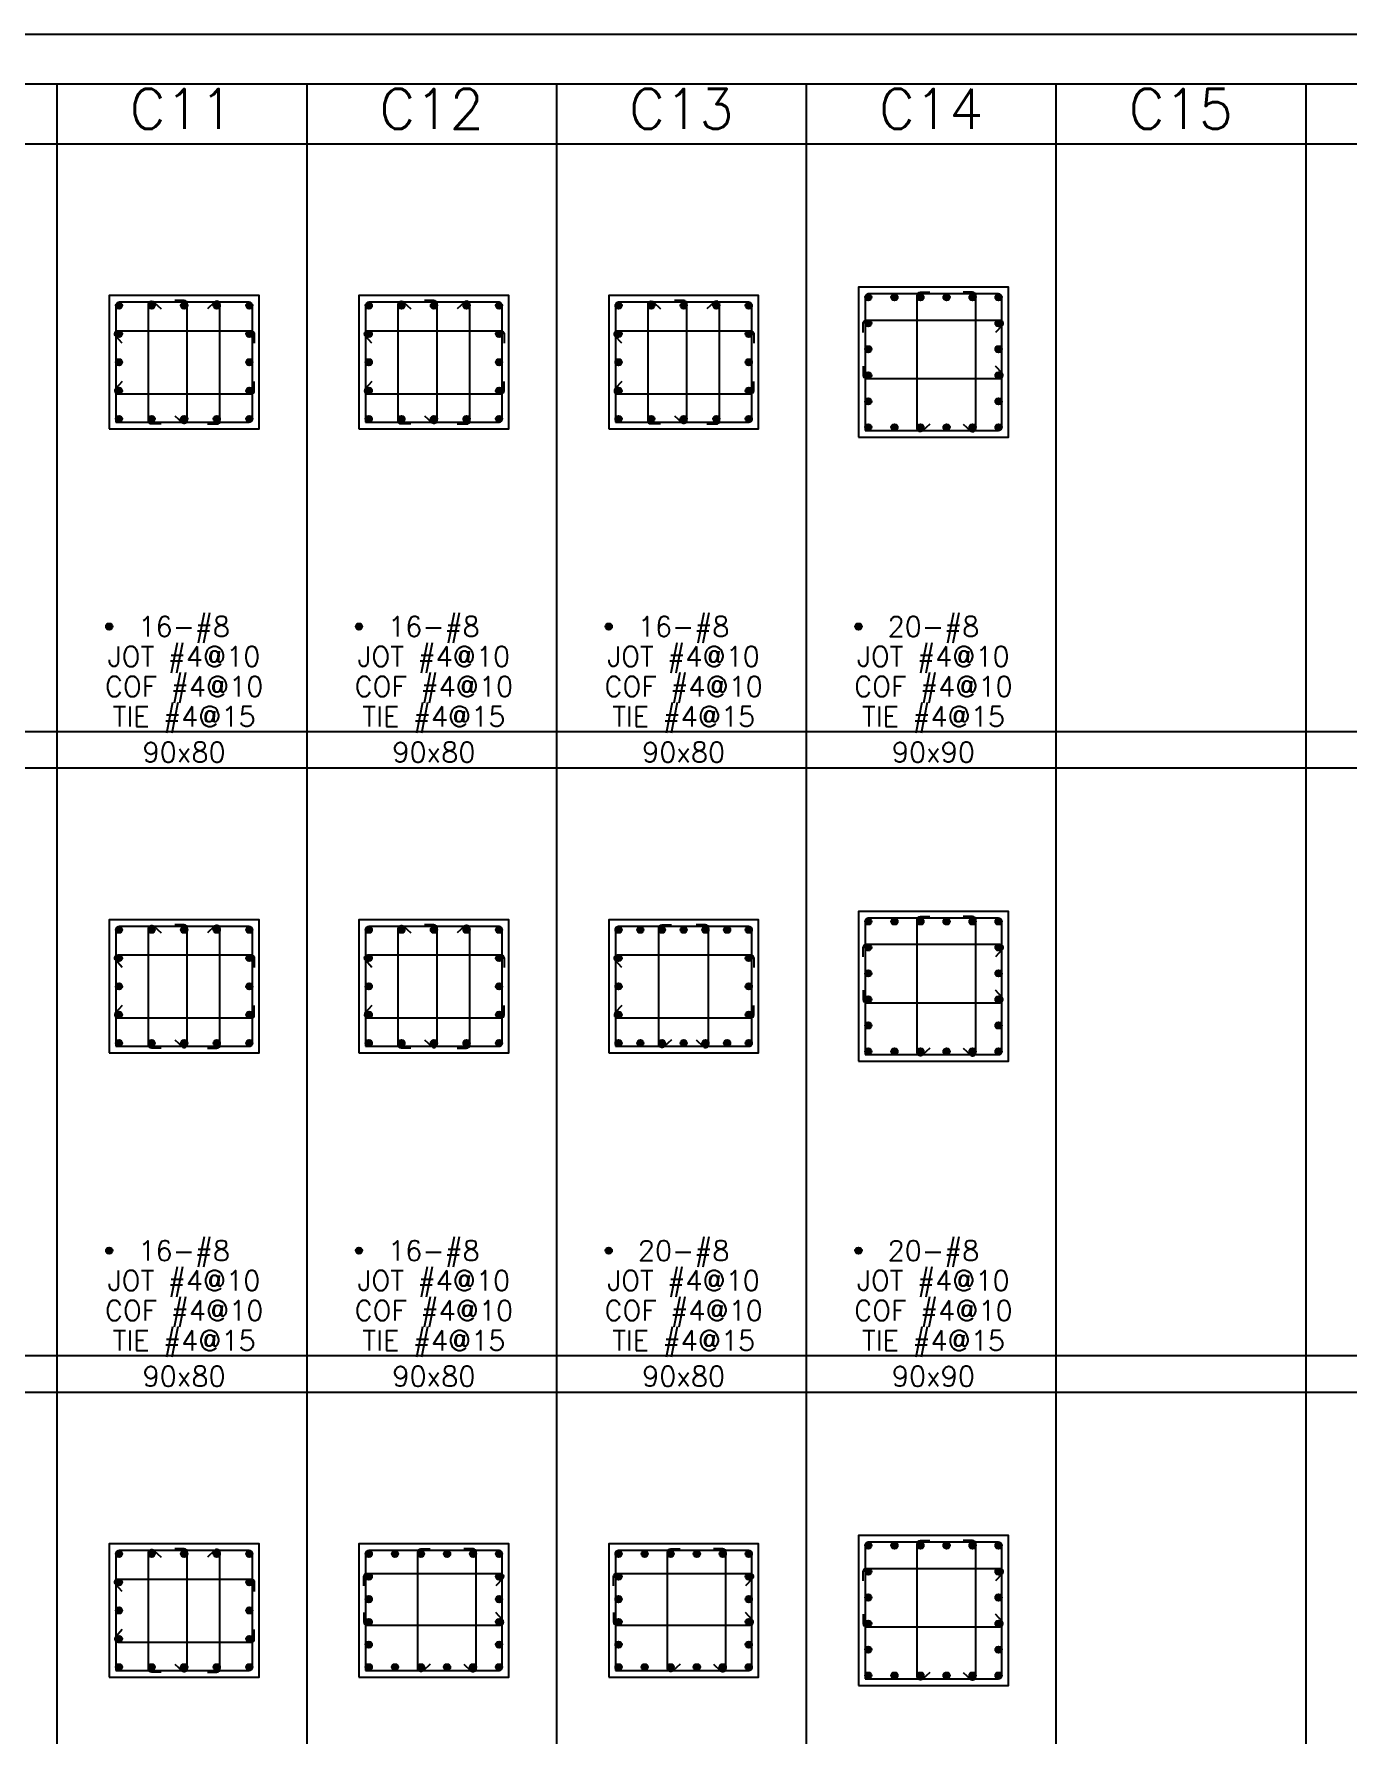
# Model space of a CAD drawing. Header units: millimetres. Extents: x 0 to 31920, y -6088 to 2522.
# Drawn here: x 14389 to 15178, y 1022 to 2044 of the extents above; entities that cross this region are included whole.
import ezdxf
from ezdxf.enums import TextEntityAlignment as Align

# ---------------------------------------------------------------- set-up
doc = ezdxf.new("R2010")
doc.units = ezdxf.units.MM
doc.header["$MEASUREMENT"] = 0
for name, color, linetype in [('DwFm', 7, 'Continuous'), ('S-RC', 130, 'Continuous'), ('S-REINF', 6, 'Continuous'), ('S-REINFD', 201, 'Continuous'), ('S-STUD', 1, 'Continuous'), ('S-TEXT', 2, 'Continuous')]:
    doc.layers.add(name, color=color, linetype=linetype)
doc.styles.add('CS4', font='romans.shx', dxfattribs={"width": 0.8, "bigfont": 'lsp.shx'})

# ---------------------------------------------------------------- blocks, each defined once
blk = doc.blocks.new('繪圖範圍')
blk.add_lwpolyline([(0, 51.1), (79.8, 51.1), (79.8, 0), (0, 0)], close=True)

msp = doc.modelspace()

# ---------------------------------------------------------------- hatches: boundary and pattern name
at = {"layer": 'S-REINFD'}
h = msp.add_hatch(color=256, dxfattribs=at)
edge = h.paths.add_edge_path()
edge.add_arc((14440.3, 1880.8), 1.91, 0, 360)
h = msp.add_hatch(color=256, dxfattribs=at)
edge = h.paths.add_edge_path()
edge.add_arc((14459.9, 1880.8), 1.91, 0, 360)
h = msp.add_hatch(color=256, dxfattribs=at)
edge = h.paths.add_edge_path()
edge.add_arc((14479.4, 1880.8), 1.91, 0, 360)
h = msp.add_hatch(color=256, dxfattribs=at)
edge = h.paths.add_edge_path()
edge.add_arc((14499, 1880.8), 1.91, 0, 360)
h = msp.add_hatch(color=256, dxfattribs=at)
edge = h.paths.add_edge_path()
edge.add_arc((14518.5, 1880.8), 1.91, 0, 360)
h = msp.add_hatch(color=256, dxfattribs=at)
edge = h.paths.add_edge_path()
edge.add_arc((14590.3, 1880.8), 1.91, 0, 360)
h = msp.add_hatch(color=256, dxfattribs=at)
edge = h.paths.add_edge_path()
edge.add_arc((14609.9, 1880.8), 1.91, 0, 360)
h = msp.add_hatch(color=256, dxfattribs=at)
edge = h.paths.add_edge_path()
edge.add_arc((14629.4, 1880.8), 1.91, 0, 360)
h = msp.add_hatch(color=256, dxfattribs=at)
edge = h.paths.add_edge_path()
edge.add_arc((14649, 1880.8), 1.91, 0, 360)
h = msp.add_hatch(color=256, dxfattribs=at)
edge = h.paths.add_edge_path()
edge.add_arc((14668.5, 1880.8), 1.91, 0, 360)
h = msp.add_hatch(color=256, dxfattribs=at)
edge = h.paths.add_edge_path()
edge.add_arc((14740.3, 1880.8), 1.91, 0, 360)
h = msp.add_hatch(color=256, dxfattribs=at)
edge = h.paths.add_edge_path()
edge.add_arc((14759.9, 1880.8), 1.91, 0, 360)
h = msp.add_hatch(color=256, dxfattribs=at)
edge = h.paths.add_edge_path()
edge.add_arc((14779.4, 1880.8), 1.91, 0, 360)
h = msp.add_hatch(color=256, dxfattribs=at)
edge = h.paths.add_edge_path()
edge.add_arc((14799, 1880.8), 1.91, 0, 360)
h = msp.add_hatch(color=256, dxfattribs=at)
edge = h.paths.add_edge_path()
edge.add_arc((14818.5, 1880.8), 1.91, 0, 360)
h = msp.add_hatch(color=256, dxfattribs=at)
edge = h.paths.add_edge_path()
edge.add_arc((14890.3, 1885.8), 1.91, 0, 360)
h = msp.add_hatch(color=256, dxfattribs=at)
edge = h.paths.add_edge_path()
edge.add_arc((14906, 1885.8), 1.91, 0, 360)
h = msp.add_hatch(color=256, dxfattribs=at)
edge = h.paths.add_edge_path()
edge.add_arc((14921.6, 1885.8), 1.91, 0, 360)
h = msp.add_hatch(color=256, dxfattribs=at)
edge = h.paths.add_edge_path()
edge.add_arc((14937.3, 1885.8), 1.91, 0, 360)
h = msp.add_hatch(color=256, dxfattribs=at)
edge = h.paths.add_edge_path()
edge.add_arc((14952.9, 1885.8), 1.91, 0, 360)
h = msp.add_hatch(color=256, dxfattribs=at)
edge = h.paths.add_edge_path()
edge.add_arc((14968.5, 1885.8), 1.91, 0, 360)
h = msp.add_hatch(color=256, dxfattribs=at)
edge = h.paths.add_edge_path()
edge.add_arc((14890.3, 1870.2), 1.91, 0, 360)
h = msp.add_hatch(color=256, dxfattribs=at)
edge = h.paths.add_edge_path()
edge.add_arc((14968.5, 1870.2), 1.91, 0, 360)
h = msp.add_hatch(color=256, dxfattribs=at)
edge = h.paths.add_edge_path()
edge.add_arc((14440.3, 1863.8), 1.91, 0, 360)
h = msp.add_hatch(color=256, dxfattribs=at)
edge = h.paths.add_edge_path()
edge.add_arc((14518.5, 1863.8), 1.91, 0, 360)
h = msp.add_hatch(color=256, dxfattribs=at)
edge = h.paths.add_edge_path()
edge.add_arc((14590.3, 1863.8), 1.91, 0, 360)
h = msp.add_hatch(color=256, dxfattribs=at)
edge = h.paths.add_edge_path()
edge.add_arc((14668.5, 1863.8), 1.91, 0, 360)
h = msp.add_hatch(color=256, dxfattribs=at)
edge = h.paths.add_edge_path()
edge.add_arc((14740.3, 1863.8), 1.91, 0, 360)
h = msp.add_hatch(color=256, dxfattribs=at)
edge = h.paths.add_edge_path()
edge.add_arc((14818.5, 1863.8), 1.91, 0, 360)
h = msp.add_hatch(color=256, dxfattribs=at)
edge = h.paths.add_edge_path()
edge.add_arc((14890.3, 1854.6), 1.91, 0, 360)
h = msp.add_hatch(color=256, dxfattribs=at)
edge = h.paths.add_edge_path()
edge.add_arc((14968.5, 1854.6), 1.91, 0, 360)
h = msp.add_hatch(color=256, dxfattribs=at)
edge = h.paths.add_edge_path()
edge.add_arc((14440.3, 1846.8), 1.91, 0, 360)
h = msp.add_hatch(color=256, dxfattribs=at)
edge = h.paths.add_edge_path()
edge.add_arc((14518.5, 1846.8), 1.91, 0, 360)
h = msp.add_hatch(color=256, dxfattribs=at)
edge = h.paths.add_edge_path()
edge.add_arc((14590.3, 1846.8), 1.91, 0, 360)
h = msp.add_hatch(color=256, dxfattribs=at)
edge = h.paths.add_edge_path()
edge.add_arc((14668.5, 1846.8), 1.91, 0, 360)
h = msp.add_hatch(color=256, dxfattribs=at)
edge = h.paths.add_edge_path()
edge.add_arc((14740.3, 1846.8), 1.91, 0, 360)
h = msp.add_hatch(color=256, dxfattribs=at)
edge = h.paths.add_edge_path()
edge.add_arc((14818.5, 1846.8), 1.91, 0, 360)
h = msp.add_hatch(color=256, dxfattribs=at)
edge = h.paths.add_edge_path()
edge.add_arc((14890.3, 1838.9), 1.91, 0, 360)
h = msp.add_hatch(color=256, dxfattribs=at)
edge = h.paths.add_edge_path()
edge.add_arc((14968.5, 1838.9), 1.91, 0, 360)
h = msp.add_hatch(color=256, dxfattribs=at)
edge = h.paths.add_edge_path()
edge.add_arc((14440.3, 1829.7), 1.91, 0, 360)
h = msp.add_hatch(color=256, dxfattribs=at)
edge = h.paths.add_edge_path()
edge.add_arc((14518.5, 1829.7), 1.91, 0, 360)
h = msp.add_hatch(color=256, dxfattribs=at)
edge = h.paths.add_edge_path()
edge.add_arc((14590.3, 1829.7), 1.91, 0, 360)
h = msp.add_hatch(color=256, dxfattribs=at)
edge = h.paths.add_edge_path()
edge.add_arc((14668.5, 1829.7), 1.91, 0, 360)
h = msp.add_hatch(color=256, dxfattribs=at)
edge = h.paths.add_edge_path()
edge.add_arc((14740.3, 1829.7), 1.91, 0, 360)
h = msp.add_hatch(color=256, dxfattribs=at)
edge = h.paths.add_edge_path()
edge.add_arc((14818.5, 1829.7), 1.91, 0, 360)
h = msp.add_hatch(color=256, dxfattribs=at)
edge = h.paths.add_edge_path()
edge.add_arc((14890.3, 1823.3), 1.91, 0, 360)
h = msp.add_hatch(color=256, dxfattribs=at)
edge = h.paths.add_edge_path()
edge.add_arc((14968.5, 1823.3), 1.91, 0, 360)
h = msp.add_hatch(color=256, dxfattribs=at)
edge = h.paths.add_edge_path()
edge.add_arc((14440.3, 1812.7), 1.91, 0, 360)
h = msp.add_hatch(color=256, dxfattribs=at)
edge = h.paths.add_edge_path()
edge.add_arc((14459.9, 1812.7), 1.91, 0, 360)
h = msp.add_hatch(color=256, dxfattribs=at)
edge = h.paths.add_edge_path()
edge.add_arc((14479.4, 1812.7), 1.91, 0, 360)
h = msp.add_hatch(color=256, dxfattribs=at)
edge = h.paths.add_edge_path()
edge.add_arc((14499, 1812.7), 1.91, 0, 360)
h = msp.add_hatch(color=256, dxfattribs=at)
edge = h.paths.add_edge_path()
edge.add_arc((14518.5, 1812.7), 1.91, 0, 360)
h = msp.add_hatch(color=256, dxfattribs=at)
edge = h.paths.add_edge_path()
edge.add_arc((14590.3, 1812.7), 1.91, 0, 360)
h = msp.add_hatch(color=256, dxfattribs=at)
edge = h.paths.add_edge_path()
edge.add_arc((14609.9, 1812.7), 1.91, 0, 360)
h = msp.add_hatch(color=256, dxfattribs=at)
edge = h.paths.add_edge_path()
edge.add_arc((14629.4, 1812.7), 1.91, 0, 360)
h = msp.add_hatch(color=256, dxfattribs=at)
edge = h.paths.add_edge_path()
edge.add_arc((14649, 1812.7), 1.91, 0, 360)
h = msp.add_hatch(color=256, dxfattribs=at)
edge = h.paths.add_edge_path()
edge.add_arc((14668.5, 1812.7), 1.91, 0, 360)
h = msp.add_hatch(color=256, dxfattribs=at)
edge = h.paths.add_edge_path()
edge.add_arc((14740.3, 1812.7), 1.91, 0, 360)
h = msp.add_hatch(color=256, dxfattribs=at)
edge = h.paths.add_edge_path()
edge.add_arc((14759.9, 1812.7), 1.91, 0, 360)
h = msp.add_hatch(color=256, dxfattribs=at)
edge = h.paths.add_edge_path()
edge.add_arc((14779.4, 1812.7), 1.91, 0, 360)
h = msp.add_hatch(color=256, dxfattribs=at)
edge = h.paths.add_edge_path()
edge.add_arc((14799, 1812.7), 1.91, 0, 360)
h = msp.add_hatch(color=256, dxfattribs=at)
edge = h.paths.add_edge_path()
edge.add_arc((14818.5, 1812.7), 1.91, 0, 360)
h = msp.add_hatch(color=256, dxfattribs=at)
edge = h.paths.add_edge_path()
edge.add_arc((14890.3, 1807.7), 1.91, 0, 360)
h = msp.add_hatch(color=256, dxfattribs=at)
edge = h.paths.add_edge_path()
edge.add_arc((14906, 1807.7), 1.91, 0, 360)
h = msp.add_hatch(color=256, dxfattribs=at)
edge = h.paths.add_edge_path()
edge.add_arc((14921.6, 1807.7), 1.91, 0, 360)
h = msp.add_hatch(color=256, dxfattribs=at)
edge = h.paths.add_edge_path()
edge.add_arc((14937.3, 1807.7), 1.91, 0, 360)
h = msp.add_hatch(color=256, dxfattribs=at)
edge = h.paths.add_edge_path()
edge.add_arc((14952.9, 1807.7), 1.91, 0, 360)
h = msp.add_hatch(color=256, dxfattribs=at)
edge = h.paths.add_edge_path()
edge.add_arc((14968.5, 1807.7), 1.91, 0, 360)
h = msp.add_hatch(color=256, dxfattribs=at)
edge = h.paths.add_edge_path()
edge.add_arc((14434.4, 1688), 1.91, 0, 360)
h = msp.add_hatch(color=256, dxfattribs=at)
edge = h.paths.add_edge_path()
edge.add_arc((14584.4, 1688), 1.91, 0, 360)
h = msp.add_hatch(color=256, dxfattribs=at)
edge = h.paths.add_edge_path()
edge.add_arc((14734.4, 1688), 1.91, 0, 360)
h = msp.add_hatch(color=256, dxfattribs=at)
edge = h.paths.add_edge_path()
edge.add_arc((14884.4, 1688), 1.91, 0, 360)
h = msp.add_hatch(color=256, dxfattribs=at)
edge = h.paths.add_edge_path()
edge.add_arc((14890.3, 1510.8), 1.91, 0, 360)
h = msp.add_hatch(color=256, dxfattribs=at)
edge = h.paths.add_edge_path()
edge.add_arc((14906, 1510.8), 1.91, 0, 360)
h = msp.add_hatch(color=256, dxfattribs=at)
edge = h.paths.add_edge_path()
edge.add_arc((14921.6, 1510.8), 1.91, 0, 360)
h = msp.add_hatch(color=256, dxfattribs=at)
edge = h.paths.add_edge_path()
edge.add_arc((14937.3, 1510.8), 1.91, 0, 360)
h = msp.add_hatch(color=256, dxfattribs=at)
edge = h.paths.add_edge_path()
edge.add_arc((14952.9, 1510.8), 1.91, 0, 360)
h = msp.add_hatch(color=256, dxfattribs=at)
edge = h.paths.add_edge_path()
edge.add_arc((14968.5, 1510.8), 1.91, 0, 360)
h = msp.add_hatch(color=256, dxfattribs=at)
edge = h.paths.add_edge_path()
edge.add_arc((14440.3, 1505.8), 1.91, 0, 360)
h = msp.add_hatch(color=256, dxfattribs=at)
edge = h.paths.add_edge_path()
edge.add_arc((14459.9, 1505.8), 1.91, 0, 360)
h = msp.add_hatch(color=256, dxfattribs=at)
edge = h.paths.add_edge_path()
edge.add_arc((14479.4, 1505.8), 1.91, 0, 360)
h = msp.add_hatch(color=256, dxfattribs=at)
edge = h.paths.add_edge_path()
edge.add_arc((14499, 1505.8), 1.91, 0, 360)
h = msp.add_hatch(color=256, dxfattribs=at)
edge = h.paths.add_edge_path()
edge.add_arc((14518.5, 1505.8), 1.91, 0, 360)
h = msp.add_hatch(color=256, dxfattribs=at)
edge = h.paths.add_edge_path()
edge.add_arc((14590.3, 1505.8), 1.91, 0, 360)
h = msp.add_hatch(color=256, dxfattribs=at)
edge = h.paths.add_edge_path()
edge.add_arc((14609.9, 1505.8), 1.91, 0, 360)
h = msp.add_hatch(color=256, dxfattribs=at)
edge = h.paths.add_edge_path()
edge.add_arc((14629.4, 1505.8), 1.91, 0, 360)
h = msp.add_hatch(color=256, dxfattribs=at)
edge = h.paths.add_edge_path()
edge.add_arc((14649, 1505.8), 1.91, 0, 360)
h = msp.add_hatch(color=256, dxfattribs=at)
edge = h.paths.add_edge_path()
edge.add_arc((14668.5, 1505.8), 1.91, 0, 360)
h = msp.add_hatch(color=256, dxfattribs=at)
edge = h.paths.add_edge_path()
edge.add_arc((14740.3, 1505.8), 1.91, 0, 360)
h = msp.add_hatch(color=256, dxfattribs=at)
edge = h.paths.add_edge_path()
edge.add_arc((14753.4, 1505.8), 1.91, 0, 360)
h = msp.add_hatch(color=256, dxfattribs=at)
edge = h.paths.add_edge_path()
edge.add_arc((14766.4, 1505.8), 1.91, 0, 360)
h = msp.add_hatch(color=256, dxfattribs=at)
edge = h.paths.add_edge_path()
edge.add_arc((14779.4, 1505.8), 1.91, 0, 360)
h = msp.add_hatch(color=256, dxfattribs=at)
edge = h.paths.add_edge_path()
edge.add_arc((14792.5, 1505.8), 1.91, 0, 360)
h = msp.add_hatch(color=256, dxfattribs=at)
edge = h.paths.add_edge_path()
edge.add_arc((14805.5, 1505.8), 1.91, 0, 360)
h = msp.add_hatch(color=256, dxfattribs=at)
edge = h.paths.add_edge_path()
edge.add_arc((14818.5, 1505.8), 1.91, 0, 360)
h = msp.add_hatch(color=256, dxfattribs=at)
edge = h.paths.add_edge_path()
edge.add_arc((14890.3, 1495.2), 1.91, 0, 360)
h = msp.add_hatch(color=256, dxfattribs=at)
edge = h.paths.add_edge_path()
edge.add_arc((14968.5, 1495.2), 1.91, 0, 360)
h = msp.add_hatch(color=256, dxfattribs=at)
edge = h.paths.add_edge_path()
edge.add_arc((14440.3, 1488.8), 1.91, 0, 360)
h = msp.add_hatch(color=256, dxfattribs=at)
edge = h.paths.add_edge_path()
edge.add_arc((14518.5, 1488.8), 1.91, 0, 360)
h = msp.add_hatch(color=256, dxfattribs=at)
edge = h.paths.add_edge_path()
edge.add_arc((14590.3, 1488.8), 1.91, 0, 360)
h = msp.add_hatch(color=256, dxfattribs=at)
edge = h.paths.add_edge_path()
edge.add_arc((14668.5, 1488.8), 1.91, 0, 360)
h = msp.add_hatch(color=256, dxfattribs=at)
edge = h.paths.add_edge_path()
edge.add_arc((14740.3, 1488.8), 1.91, 0, 360)
h = msp.add_hatch(color=256, dxfattribs=at)
edge = h.paths.add_edge_path()
edge.add_arc((14818.5, 1488.8), 1.91, 0, 360)
h = msp.add_hatch(color=256, dxfattribs=at)
edge = h.paths.add_edge_path()
edge.add_arc((14440.3, 1471.8), 1.91, 0, 360)
h = msp.add_hatch(color=256, dxfattribs=at)
edge = h.paths.add_edge_path()
edge.add_arc((14518.5, 1471.8), 1.91, 0, 360)
h = msp.add_hatch(color=256, dxfattribs=at)
edge = h.paths.add_edge_path()
edge.add_arc((14590.3, 1471.8), 1.91, 0, 360)
h = msp.add_hatch(color=256, dxfattribs=at)
edge = h.paths.add_edge_path()
edge.add_arc((14668.5, 1471.8), 1.91, 0, 360)
h = msp.add_hatch(color=256, dxfattribs=at)
edge = h.paths.add_edge_path()
edge.add_arc((14740.3, 1471.8), 1.91, 0, 360)
h = msp.add_hatch(color=256, dxfattribs=at)
edge = h.paths.add_edge_path()
edge.add_arc((14818.5, 1471.8), 1.91, 0, 360)
h = msp.add_hatch(color=256, dxfattribs=at)
edge = h.paths.add_edge_path()
edge.add_arc((14890.3, 1479.6), 1.91, 0, 360)
h = msp.add_hatch(color=256, dxfattribs=at)
edge = h.paths.add_edge_path()
edge.add_arc((14968.5, 1479.6), 1.91, 0, 360)
h = msp.add_hatch(color=256, dxfattribs=at)
edge = h.paths.add_edge_path()
edge.add_arc((14890.3, 1463.9), 1.91, 0, 360)
h = msp.add_hatch(color=256, dxfattribs=at)
edge = h.paths.add_edge_path()
edge.add_arc((14968.5, 1463.9), 1.91, 0, 360)
h = msp.add_hatch(color=256, dxfattribs=at)
edge = h.paths.add_edge_path()
edge.add_arc((14440.3, 1454.7), 1.91, 0, 360)
h = msp.add_hatch(color=256, dxfattribs=at)
edge = h.paths.add_edge_path()
edge.add_arc((14518.5, 1454.7), 1.91, 0, 360)
h = msp.add_hatch(color=256, dxfattribs=at)
edge = h.paths.add_edge_path()
edge.add_arc((14590.3, 1454.7), 1.91, 0, 360)
h = msp.add_hatch(color=256, dxfattribs=at)
edge = h.paths.add_edge_path()
edge.add_arc((14668.5, 1454.7), 1.91, 0, 360)
h = msp.add_hatch(color=256, dxfattribs=at)
edge = h.paths.add_edge_path()
edge.add_arc((14740.3, 1454.7), 1.91, 0, 360)
h = msp.add_hatch(color=256, dxfattribs=at)
edge = h.paths.add_edge_path()
edge.add_arc((14818.5, 1454.7), 1.91, 0, 360)
h = msp.add_hatch(color=256, dxfattribs=at)
edge = h.paths.add_edge_path()
edge.add_arc((14890.3, 1448.3), 1.91, 0, 360)
h = msp.add_hatch(color=256, dxfattribs=at)
edge = h.paths.add_edge_path()
edge.add_arc((14968.5, 1448.3), 1.91, 0, 360)
h = msp.add_hatch(color=256, dxfattribs=at)
edge = h.paths.add_edge_path()
edge.add_arc((14440.3, 1437.7), 1.91, 0, 360)
h = msp.add_hatch(color=256, dxfattribs=at)
edge = h.paths.add_edge_path()
edge.add_arc((14459.9, 1437.7), 1.91, 0, 360)
h = msp.add_hatch(color=256, dxfattribs=at)
edge = h.paths.add_edge_path()
edge.add_arc((14479.4, 1437.7), 1.91, 0, 360)
h = msp.add_hatch(color=256, dxfattribs=at)
edge = h.paths.add_edge_path()
edge.add_arc((14499, 1437.7), 1.91, 0, 360)
h = msp.add_hatch(color=256, dxfattribs=at)
edge = h.paths.add_edge_path()
edge.add_arc((14518.5, 1437.7), 1.91, 0, 360)
h = msp.add_hatch(color=256, dxfattribs=at)
edge = h.paths.add_edge_path()
edge.add_arc((14590.3, 1437.7), 1.91, 0, 360)
h = msp.add_hatch(color=256, dxfattribs=at)
edge = h.paths.add_edge_path()
edge.add_arc((14609.9, 1437.7), 1.91, 0, 360)
h = msp.add_hatch(color=256, dxfattribs=at)
edge = h.paths.add_edge_path()
edge.add_arc((14629.4, 1437.7), 1.91, 0, 360)
h = msp.add_hatch(color=256, dxfattribs=at)
edge = h.paths.add_edge_path()
edge.add_arc((14649, 1437.7), 1.91, 0, 360)
h = msp.add_hatch(color=256, dxfattribs=at)
edge = h.paths.add_edge_path()
edge.add_arc((14668.5, 1437.7), 1.91, 0, 360)
h = msp.add_hatch(color=256, dxfattribs=at)
edge = h.paths.add_edge_path()
edge.add_arc((14740.3, 1437.7), 1.91, 0, 360)
h = msp.add_hatch(color=256, dxfattribs=at)
edge = h.paths.add_edge_path()
edge.add_arc((14753.4, 1437.7), 1.91, 0, 360)
h = msp.add_hatch(color=256, dxfattribs=at)
edge = h.paths.add_edge_path()
edge.add_arc((14766.4, 1437.7), 1.91, 0, 360)
h = msp.add_hatch(color=256, dxfattribs=at)
edge = h.paths.add_edge_path()
edge.add_arc((14779.4, 1437.7), 1.91, 0, 360)
h = msp.add_hatch(color=256, dxfattribs=at)
edge = h.paths.add_edge_path()
edge.add_arc((14792.5, 1437.7), 1.91, 0, 360)
h = msp.add_hatch(color=256, dxfattribs=at)
edge = h.paths.add_edge_path()
edge.add_arc((14805.5, 1437.7), 1.91, 0, 360)
h = msp.add_hatch(color=256, dxfattribs=at)
edge = h.paths.add_edge_path()
edge.add_arc((14818.5, 1437.7), 1.91, 0, 360)
h = msp.add_hatch(color=256, dxfattribs=at)
edge = h.paths.add_edge_path()
edge.add_arc((14890.3, 1432.7), 1.91, 0, 360)
h = msp.add_hatch(color=256, dxfattribs=at)
edge = h.paths.add_edge_path()
edge.add_arc((14906, 1432.7), 1.91, 0, 360)
h = msp.add_hatch(color=256, dxfattribs=at)
edge = h.paths.add_edge_path()
edge.add_arc((14921.6, 1432.7), 1.91, 0, 360)
h = msp.add_hatch(color=256, dxfattribs=at)
edge = h.paths.add_edge_path()
edge.add_arc((14937.3, 1432.7), 1.91, 0, 360)
h = msp.add_hatch(color=256, dxfattribs=at)
edge = h.paths.add_edge_path()
edge.add_arc((14952.9, 1432.7), 1.91, 0, 360)
h = msp.add_hatch(color=256, dxfattribs=at)
edge = h.paths.add_edge_path()
edge.add_arc((14968.5, 1432.7), 1.91, 0, 360)
h = msp.add_hatch(color=256, dxfattribs=at)
edge = h.paths.add_edge_path()
edge.add_arc((14434.4, 1313), 1.91, 0, 360)
h = msp.add_hatch(color=256, dxfattribs=at)
edge = h.paths.add_edge_path()
edge.add_arc((14584.4, 1313), 1.91, 0, 360)
h = msp.add_hatch(color=256, dxfattribs=at)
edge = h.paths.add_edge_path()
edge.add_arc((14734.4, 1313), 1.91, 0, 360)
h = msp.add_hatch(color=256, dxfattribs=at)
edge = h.paths.add_edge_path()
edge.add_arc((14884.4, 1313), 1.91, 0, 360)
h = msp.add_hatch(color=256, dxfattribs=at)
edge = h.paths.add_edge_path()
edge.add_arc((14890.3, 1135.8), 1.91, 0, 360)
h = msp.add_hatch(color=256, dxfattribs=at)
edge = h.paths.add_edge_path()
edge.add_arc((14906, 1135.8), 1.91, 0, 360)
h = msp.add_hatch(color=256, dxfattribs=at)
edge = h.paths.add_edge_path()
edge.add_arc((14921.6, 1135.8), 1.91, 0, 360)
h = msp.add_hatch(color=256, dxfattribs=at)
edge = h.paths.add_edge_path()
edge.add_arc((14937.3, 1135.8), 1.91, 0, 360)
h = msp.add_hatch(color=256, dxfattribs=at)
edge = h.paths.add_edge_path()
edge.add_arc((14952.9, 1135.8), 1.91, 0, 360)
h = msp.add_hatch(color=256, dxfattribs=at)
edge = h.paths.add_edge_path()
edge.add_arc((14968.5, 1135.8), 1.91, 0, 360)
h = msp.add_hatch(color=256, dxfattribs=at)
edge = h.paths.add_edge_path()
edge.add_arc((14440.3, 1130.8), 1.91, 0, 360)
h = msp.add_hatch(color=256, dxfattribs=at)
edge = h.paths.add_edge_path()
edge.add_arc((14459.9, 1130.8), 1.91, 0, 360)
h = msp.add_hatch(color=256, dxfattribs=at)
edge = h.paths.add_edge_path()
edge.add_arc((14479.4, 1130.8), 1.91, 0, 360)
h = msp.add_hatch(color=256, dxfattribs=at)
edge = h.paths.add_edge_path()
edge.add_arc((14499, 1130.8), 1.91, 0, 360)
h = msp.add_hatch(color=256, dxfattribs=at)
edge = h.paths.add_edge_path()
edge.add_arc((14518.5, 1130.8), 1.91, 0, 360)
h = msp.add_hatch(color=256, dxfattribs=at)
edge = h.paths.add_edge_path()
edge.add_arc((14590.3, 1130.8), 1.91, 0, 360)
h = msp.add_hatch(color=256, dxfattribs=at)
edge = h.paths.add_edge_path()
edge.add_arc((14606, 1130.8), 1.91, 0, 360)
h = msp.add_hatch(color=256, dxfattribs=at)
edge = h.paths.add_edge_path()
edge.add_arc((14621.6, 1130.8), 1.91, 0, 360)
h = msp.add_hatch(color=256, dxfattribs=at)
edge = h.paths.add_edge_path()
edge.add_arc((14637.3, 1130.8), 1.91, 0, 360)
h = msp.add_hatch(color=256, dxfattribs=at)
edge = h.paths.add_edge_path()
edge.add_arc((14652.9, 1130.8), 1.91, 0, 360)
h = msp.add_hatch(color=256, dxfattribs=at)
edge = h.paths.add_edge_path()
edge.add_arc((14668.5, 1130.8), 1.91, 0, 360)
h = msp.add_hatch(color=256, dxfattribs=at)
edge = h.paths.add_edge_path()
edge.add_arc((14740.3, 1130.8), 1.91, 0, 360)
h = msp.add_hatch(color=256, dxfattribs=at)
edge = h.paths.add_edge_path()
edge.add_arc((14756, 1130.8), 1.91, 0, 360)
h = msp.add_hatch(color=256, dxfattribs=at)
edge = h.paths.add_edge_path()
edge.add_arc((14771.6, 1130.8), 1.91, 0, 360)
h = msp.add_hatch(color=256, dxfattribs=at)
edge = h.paths.add_edge_path()
edge.add_arc((14787.3, 1130.8), 1.91, 0, 360)
h = msp.add_hatch(color=256, dxfattribs=at)
edge = h.paths.add_edge_path()
edge.add_arc((14802.9, 1130.8), 1.91, 0, 360)
h = msp.add_hatch(color=256, dxfattribs=at)
edge = h.paths.add_edge_path()
edge.add_arc((14818.5, 1130.8), 1.91, 0, 360)
h = msp.add_hatch(color=256, dxfattribs=at)
edge = h.paths.add_edge_path()
edge.add_arc((14440.3, 1113.8), 1.91, 0, 360)
h = msp.add_hatch(color=256, dxfattribs=at)
edge = h.paths.add_edge_path()
edge.add_arc((14518.5, 1113.8), 1.91, 0, 360)
h = msp.add_hatch(color=256, dxfattribs=at)
edge = h.paths.add_edge_path()
edge.add_arc((14590.3, 1117.2), 1.91, 0, 360)
h = msp.add_hatch(color=256, dxfattribs=at)
edge = h.paths.add_edge_path()
edge.add_arc((14668.5, 1117.2), 1.91, 0, 360)
h = msp.add_hatch(color=256, dxfattribs=at)
edge = h.paths.add_edge_path()
edge.add_arc((14740.3, 1117.2), 1.91, 0, 360)
h = msp.add_hatch(color=256, dxfattribs=at)
edge = h.paths.add_edge_path()
edge.add_arc((14818.5, 1117.2), 1.91, 0, 360)
h = msp.add_hatch(color=256, dxfattribs=at)
edge = h.paths.add_edge_path()
edge.add_arc((14890.3, 1120.2), 1.91, 0, 360)
h = msp.add_hatch(color=256, dxfattribs=at)
edge = h.paths.add_edge_path()
edge.add_arc((14968.5, 1120.2), 1.91, 0, 360)
h = msp.add_hatch(color=256, dxfattribs=at)
edge = h.paths.add_edge_path()
edge.add_arc((14590.3, 1103.6), 1.91, 0, 360)
h = msp.add_hatch(color=256, dxfattribs=at)
edge = h.paths.add_edge_path()
edge.add_arc((14668.5, 1103.6), 1.91, 0, 360)
h = msp.add_hatch(color=256, dxfattribs=at)
edge = h.paths.add_edge_path()
edge.add_arc((14740.3, 1103.6), 1.91, 0, 360)
h = msp.add_hatch(color=256, dxfattribs=at)
edge = h.paths.add_edge_path()
edge.add_arc((14818.5, 1103.6), 1.91, 0, 360)
h = msp.add_hatch(color=256, dxfattribs=at)
edge = h.paths.add_edge_path()
edge.add_arc((14890.3, 1104.6), 1.91, 0, 360)
h = msp.add_hatch(color=256, dxfattribs=at)
edge = h.paths.add_edge_path()
edge.add_arc((14968.5, 1104.6), 1.91, 0, 360)
h = msp.add_hatch(color=256, dxfattribs=at)
edge = h.paths.add_edge_path()
edge.add_arc((14440.3, 1096.8), 1.91, 0, 360)
h = msp.add_hatch(color=256, dxfattribs=at)
edge = h.paths.add_edge_path()
edge.add_arc((14518.5, 1096.8), 1.91, 0, 360)
h = msp.add_hatch(color=256, dxfattribs=at)
edge = h.paths.add_edge_path()
edge.add_arc((14590.3, 1089.9), 1.91, 0, 360)
h = msp.add_hatch(color=256, dxfattribs=at)
edge = h.paths.add_edge_path()
edge.add_arc((14668.5, 1089.9), 1.91, 0, 360)
h = msp.add_hatch(color=256, dxfattribs=at)
edge = h.paths.add_edge_path()
edge.add_arc((14740.3, 1089.9), 1.91, 0, 360)
h = msp.add_hatch(color=256, dxfattribs=at)
edge = h.paths.add_edge_path()
edge.add_arc((14818.5, 1089.9), 1.91, 0, 360)
h = msp.add_hatch(color=256, dxfattribs=at)
edge = h.paths.add_edge_path()
edge.add_arc((14890.3, 1088.9), 1.91, 0, 360)
h = msp.add_hatch(color=256, dxfattribs=at)
edge = h.paths.add_edge_path()
edge.add_arc((14968.5, 1088.9), 1.91, 0, 360)
h = msp.add_hatch(color=256, dxfattribs=at)
edge = h.paths.add_edge_path()
edge.add_arc((14440.3, 1079.7), 1.91, 0, 360)
h = msp.add_hatch(color=256, dxfattribs=at)
edge = h.paths.add_edge_path()
edge.add_arc((14518.5, 1079.7), 1.91, 0, 360)
h = msp.add_hatch(color=256, dxfattribs=at)
edge = h.paths.add_edge_path()
edge.add_arc((14590.3, 1076.3), 1.91, 0, 360)
h = msp.add_hatch(color=256, dxfattribs=at)
edge = h.paths.add_edge_path()
edge.add_arc((14668.5, 1076.3), 1.91, 0, 360)
h = msp.add_hatch(color=256, dxfattribs=at)
edge = h.paths.add_edge_path()
edge.add_arc((14740.3, 1076.3), 1.91, 0, 360)
h = msp.add_hatch(color=256, dxfattribs=at)
edge = h.paths.add_edge_path()
edge.add_arc((14818.5, 1076.3), 1.91, 0, 360)
h = msp.add_hatch(color=256, dxfattribs=at)
edge = h.paths.add_edge_path()
edge.add_arc((14890.3, 1073.3), 1.91, 0, 360)
h = msp.add_hatch(color=256, dxfattribs=at)
edge = h.paths.add_edge_path()
edge.add_arc((14968.5, 1073.3), 1.91, 0, 360)
h = msp.add_hatch(color=256, dxfattribs=at)
edge = h.paths.add_edge_path()
edge.add_arc((14440.3, 1062.7), 1.91, 0, 360)
h = msp.add_hatch(color=256, dxfattribs=at)
edge = h.paths.add_edge_path()
edge.add_arc((14459.9, 1062.7), 1.91, 0, 360)
h = msp.add_hatch(color=256, dxfattribs=at)
edge = h.paths.add_edge_path()
edge.add_arc((14479.4, 1062.7), 1.91, 0, 360)
h = msp.add_hatch(color=256, dxfattribs=at)
edge = h.paths.add_edge_path()
edge.add_arc((14499, 1062.7), 1.91, 0, 360)
h = msp.add_hatch(color=256, dxfattribs=at)
edge = h.paths.add_edge_path()
edge.add_arc((14518.5, 1062.7), 1.91, 0, 360)
h = msp.add_hatch(color=256, dxfattribs=at)
edge = h.paths.add_edge_path()
edge.add_arc((14590.3, 1062.7), 1.91, 0, 360)
h = msp.add_hatch(color=256, dxfattribs=at)
edge = h.paths.add_edge_path()
edge.add_arc((14606, 1062.7), 1.91, 0, 360)
h = msp.add_hatch(color=256, dxfattribs=at)
edge = h.paths.add_edge_path()
edge.add_arc((14621.6, 1062.7), 1.91, 0, 360)
h = msp.add_hatch(color=256, dxfattribs=at)
edge = h.paths.add_edge_path()
edge.add_arc((14637.3, 1062.7), 1.91, 0, 360)
h = msp.add_hatch(color=256, dxfattribs=at)
edge = h.paths.add_edge_path()
edge.add_arc((14652.9, 1062.7), 1.91, 0, 360)
h = msp.add_hatch(color=256, dxfattribs=at)
edge = h.paths.add_edge_path()
edge.add_arc((14668.5, 1062.7), 1.91, 0, 360)
h = msp.add_hatch(color=256, dxfattribs=at)
edge = h.paths.add_edge_path()
edge.add_arc((14740.3, 1062.7), 1.91, 0, 360)
h = msp.add_hatch(color=256, dxfattribs=at)
edge = h.paths.add_edge_path()
edge.add_arc((14756, 1062.7), 1.91, 0, 360)
h = msp.add_hatch(color=256, dxfattribs=at)
edge = h.paths.add_edge_path()
edge.add_arc((14771.6, 1062.7), 1.91, 0, 360)
h = msp.add_hatch(color=256, dxfattribs=at)
edge = h.paths.add_edge_path()
edge.add_arc((14787.3, 1062.7), 1.91, 0, 360)
h = msp.add_hatch(color=256, dxfattribs=at)
edge = h.paths.add_edge_path()
edge.add_arc((14802.9, 1062.7), 1.91, 0, 360)
h = msp.add_hatch(color=256, dxfattribs=at)
edge = h.paths.add_edge_path()
edge.add_arc((14818.5, 1062.7), 1.91, 0, 360)
h = msp.add_hatch(color=256, dxfattribs=at)
edge = h.paths.add_edge_path()
edge.add_arc((14890.3, 1057.7), 1.91, 0, 360)
h = msp.add_hatch(color=256, dxfattribs=at)
edge = h.paths.add_edge_path()
edge.add_arc((14906, 1057.7), 1.91, 0, 360)
h = msp.add_hatch(color=256, dxfattribs=at)
edge = h.paths.add_edge_path()
edge.add_arc((14921.6, 1057.7), 1.91, 0, 360)
h = msp.add_hatch(color=256, dxfattribs=at)
edge = h.paths.add_edge_path()
edge.add_arc((14937.3, 1057.7), 1.91, 0, 360)
h = msp.add_hatch(color=256, dxfattribs=at)
edge = h.paths.add_edge_path()
edge.add_arc((14952.9, 1057.7), 1.91, 0, 360)
h = msp.add_hatch(color=256, dxfattribs=at)
edge = h.paths.add_edge_path()
edge.add_arc((14968.5, 1057.7), 1.91, 0, 360)

# ---------------------------------------------------------------- linework, layer by layer
at = {"layer": 'S-RC'}
for points in [[(14884.4, 1801.8), (14974.4, 1801.8), (14974.4, 1891.8), (14884.4, 1891.8), (14884.4, 1801.8)], [(14434.4, 1806.8), (14524.4, 1806.8), (14524.4, 1886.8), (14434.4, 1886.8), (14434.4, 1806.8)], [(14584.4, 1806.8), (14674.4, 1806.8), (14674.4, 1886.8), (14584.4, 1886.8), (14584.4, 1806.8)], [(14734.4, 1806.8), (14824.4, 1806.8), (14824.4, 1886.8), (14734.4, 1886.8), (14734.4, 1806.8)], [(14884.4, 1426.8), (14974.4, 1426.8), (14974.4, 1516.8), (14884.4, 1516.8), (14884.4, 1426.8)], [(14434.4, 1431.8), (14524.4, 1431.8), (14524.4, 1511.8), (14434.4, 1511.8), (14434.4, 1431.8)], [(14584.4, 1431.8), (14674.4, 1431.8), (14674.4, 1511.8), (14584.4, 1511.8), (14584.4, 1431.8)], [(14734.4, 1431.8), (14824.4, 1431.8), (14824.4, 1511.8), (14734.4, 1511.8), (14734.4, 1431.8)], [(14434.4, 1056.8), (14524.4, 1056.8), (14524.4, 1136.8), (14434.4, 1136.8), (14434.4, 1056.8)], [(14584.4, 1056.8), (14674.4, 1056.8), (14674.4, 1136.8), (14584.4, 1136.8), (14584.4, 1056.8)], [(14734.4, 1056.8), (14824.4, 1056.8), (14824.4, 1136.8), (14734.4, 1136.8), (14734.4, 1056.8)], [(14884.4, 1051.8), (14974.4, 1051.8), (14974.4, 1141.8), (14884.4, 1141.8), (14884.4, 1051.8)]]:
    msp.add_lwpolyline(points, dxfattribs=at)
at = {"layer": 'S-REINF', "color": 2}
for points in [[(14438.4, 1810.8), (14518.5, 1810.8, 0.414214), (14520.4, 1812.7), (14520.4, 1880.8, 0.414214), (14518.5, 1882.8), (14440.3, 1882.8, 0.414214), (14438.4, 1880.8), (14438.4, 1810.8)], [(14465.5, 1809.7), (14459.9, 1809.7, -0.414214), (14458, 1811.6), (14458, 1881.5, -0.653352), (14461.2, 1882.9), (14465.5, 1878.9)], [(14473.8, 1814.6), (14478.2, 1810.6, 0.653352), (14481.3, 1812), (14481.3, 1881.9, 0.414214), (14479.4, 1883.8), (14473.8, 1883.8)], [(14493.4, 1809.7), (14499, 1809.7, 0.414214), (14500.9, 1811.6), (14500.9, 1881.5, 0.653352), (14497.7, 1882.9), (14493.4, 1878.9)], [(14588.4, 1810.8), (14668.5, 1810.8, 0.414214), (14670.4, 1812.7), (14670.4, 1880.8, 0.414214), (14668.5, 1882.8), (14590.3, 1882.8, 0.414214), (14588.4, 1880.8), (14588.4, 1810.8)], [(14615.5, 1809.7), (14609.9, 1809.7, -0.414214), (14608, 1811.6), (14608, 1881.5, -0.653352), (14611.2, 1882.9), (14615.5, 1878.9)], [(14623.8, 1814.6), (14628.2, 1810.6, 0.653352), (14631.3, 1812), (14631.3, 1881.9, 0.414214), (14629.4, 1883.8), (14623.8, 1883.8)], [(14643.4, 1809.7), (14649, 1809.7, 0.414214), (14650.9, 1811.6), (14650.9, 1881.5, 0.653352), (14647.7, 1882.9), (14643.4, 1878.9)], [(14738.4, 1810.8), (14818.5, 1810.8, 0.414214), (14820.4, 1812.7), (14820.4, 1880.8, 0.414214), (14818.5, 1882.8), (14740.3, 1882.8, 0.414214), (14738.4, 1880.8), (14738.4, 1810.8)], [(14765.5, 1809.7), (14759.9, 1809.7, -0.414214), (14758, 1811.6), (14758, 1881.5, -0.653352), (14761.2, 1882.9), (14765.5, 1878.9)], [(14773.8, 1814.6), (14778.2, 1810.6, 0.653352), (14781.3, 1812), (14781.3, 1881.9, 0.414214), (14779.4, 1883.8), (14773.8, 1883.8)], [(14793.4, 1809.7), (14799, 1809.7, 0.414214), (14800.9, 1811.6), (14800.9, 1881.5, 0.653352), (14797.7, 1882.9), (14793.4, 1878.9)], [(14888.4, 1805.8), (14968.5, 1805.8, 0.414214), (14970.4, 1807.7), (14970.4, 1885.8, 0.414214), (14968.5, 1887.8), (14890.3, 1887.8, 0.414214), (14888.4, 1885.8), (14888.4, 1805.8)], [(14927.2, 1809.6), (14922.9, 1805.6, -0.653352), (14919.7, 1807), (14919.7, 1886.9, -0.414214), (14921.6, 1888.8), (14927.2, 1888.8)], [(14947.3, 1809.6), (14951.6, 1805.6, 0.653352), (14954.8, 1807), (14954.8, 1886.9, 0.414214), (14952.9, 1888.8), (14947.3, 1888.8)], [(14887.3, 1864.6), (14887.3, 1870.2, -0.414214), (14889.2, 1872.1), (14969.2, 1872.1, -0.653352), (14970.6, 1868.9), (14966.6, 1864.6)], [(14442.2, 1858.2), (14438.3, 1862.5, -0.653352), (14439.7, 1865.7), (14519.6, 1865.7, -0.414214), (14521.5, 1863.8), (14521.5, 1858.2)], [(14592.2, 1858.2), (14588.3, 1862.5, -0.653352), (14589.7, 1865.7), (14669.6, 1865.7, -0.414214), (14671.5, 1863.8), (14671.5, 1858.2)], [(14742.2, 1858.2), (14738.3, 1862.5, -0.653352), (14739.7, 1865.7), (14819.6, 1865.7, -0.414214), (14821.5, 1863.8), (14821.5, 1858.2)], [(14887.3, 1844.5), (14887.3, 1838.9, 0.414214), (14889.2, 1837), (14969.2, 1837, 0.653352), (14970.6, 1840.2), (14966.6, 1844.5)], [(14442.2, 1835.3), (14438.3, 1831, 0.653352), (14439.7, 1827.8), (14519.6, 1827.8, 0.414214), (14521.5, 1829.7), (14521.5, 1835.3)], [(14592.2, 1835.3), (14588.3, 1831, 0.653352), (14589.7, 1827.8), (14669.6, 1827.8, 0.414214), (14671.5, 1829.7), (14671.5, 1835.3)], [(14742.2, 1835.3), (14738.3, 1831, 0.653352), (14739.7, 1827.8), (14819.6, 1827.8, 0.414214), (14821.5, 1829.7), (14821.5, 1835.3)], [(14888.4, 1430.8), (14968.5, 1430.8, 0.414214), (14970.4, 1432.7), (14970.4, 1510.8, 0.414214), (14968.5, 1512.8), (14890.3, 1512.8, 0.414214), (14888.4, 1510.8), (14888.4, 1430.8)], [(14927.2, 1434.6), (14922.9, 1430.6, -0.653352), (14919.7, 1432), (14919.7, 1511.9, -0.414214), (14921.6, 1513.8), (14927.2, 1513.8)], [(14947.3, 1434.6), (14951.6, 1430.6, 0.653352), (14954.8, 1432), (14954.8, 1511.9, 0.414214), (14952.9, 1513.8), (14947.3, 1513.8)], [(14438.4, 1435.8), (14518.5, 1435.8, 0.414214), (14520.4, 1437.7), (14520.4, 1505.8, 0.414214), (14518.5, 1507.8), (14440.3, 1507.8, 0.414214), (14438.4, 1505.8), (14438.4, 1435.8)], [(14465.5, 1434.7), (14459.9, 1434.7, -0.414214), (14458, 1436.6), (14458, 1506.5, -0.653352), (14461.2, 1507.9), (14465.5, 1503.9)], [(14473.8, 1439.6), (14478.2, 1435.6, 0.653352), (14481.3, 1437), (14481.3, 1506.9, 0.414214), (14479.4, 1508.8), (14473.8, 1508.8)], [(14493.4, 1434.7), (14499, 1434.7, 0.414214), (14500.9, 1436.6), (14500.9, 1506.5, 0.653352), (14497.7, 1507.9), (14493.4, 1503.9)], [(14588.4, 1435.8), (14668.5, 1435.8, 0.414214), (14670.4, 1437.7), (14670.4, 1505.8, 0.414214), (14668.5, 1507.8), (14590.3, 1507.8, 0.414214), (14588.4, 1505.8), (14588.4, 1435.8)], [(14615.5, 1434.7), (14609.9, 1434.7, -0.414214), (14608, 1436.6), (14608, 1506.5, -0.653352), (14611.2, 1507.9), (14615.5, 1503.9)], [(14623.8, 1439.6), (14628.2, 1435.6, 0.653352), (14631.3, 1437), (14631.3, 1506.9, 0.414214), (14629.4, 1508.8), (14623.8, 1508.8)], [(14643.4, 1434.7), (14649, 1434.7, 0.414214), (14650.9, 1436.6), (14650.9, 1506.5, 0.653352), (14647.7, 1507.9), (14643.4, 1503.9)], [(14738.4, 1435.8), (14818.5, 1435.8, 0.414214), (14820.4, 1437.7), (14820.4, 1505.8, 0.414214), (14818.5, 1507.8), (14740.3, 1507.8, 0.414214), (14738.4, 1505.8), (14738.4, 1435.8)], [(14772, 1439.6), (14767.7, 1435.6, -0.653352), (14764.5, 1437), (14764.5, 1506.9, -0.414214), (14766.4, 1508.8), (14772, 1508.8)], [(14786.9, 1439.6), (14791.2, 1435.6, 0.653352), (14794.4, 1437), (14794.4, 1506.9, 0.414214), (14792.5, 1508.8), (14786.9, 1508.8)], [(14887.3, 1489.6), (14887.3, 1495.2, -0.414214), (14889.2, 1497.1), (14969.2, 1497.1, -0.653352), (14970.6, 1493.9), (14966.6, 1489.6)], [(14442.2, 1483.2), (14438.3, 1487.5, -0.653352), (14439.7, 1490.7), (14519.6, 1490.7, -0.414214), (14521.5, 1488.8), (14521.5, 1483.2)], [(14592.2, 1483.2), (14588.3, 1487.5, -0.653352), (14589.7, 1490.7), (14669.6, 1490.7, -0.414214), (14671.5, 1488.8), (14671.5, 1483.2)], [(14742.2, 1483.2), (14738.3, 1487.5, -0.653352), (14739.7, 1490.7), (14819.6, 1490.7, -0.414214), (14821.5, 1488.8), (14821.5, 1483.2)], [(14887.3, 1469.5), (14887.3, 1463.9, 0.414214), (14889.2, 1462), (14969.2, 1462, 0.653352), (14970.6, 1465.2), (14966.6, 1469.5)], [(14442.2, 1460.3), (14438.3, 1456, 0.653352), (14439.7, 1452.8), (14519.6, 1452.8, 0.414214), (14521.5, 1454.7), (14521.5, 1460.3)], [(14592.2, 1460.3), (14588.3, 1456, 0.653352), (14589.7, 1452.8), (14669.6, 1452.8, 0.414214), (14671.5, 1454.7), (14671.5, 1460.3)], [(14742.2, 1460.3), (14738.3, 1456, 0.653352), (14739.7, 1452.8), (14819.6, 1452.8, 0.414214), (14821.5, 1454.7), (14821.5, 1460.3)], [(14888.4, 1055.8), (14968.5, 1055.8, 0.414214), (14970.4, 1057.7), (14970.4, 1135.8, 0.414214), (14968.5, 1137.8), (14890.3, 1137.8, 0.414214), (14888.4, 1135.8), (14888.4, 1055.8)], [(14927.2, 1059.6), (14922.9, 1055.6, -0.653352), (14919.7, 1057), (14919.7, 1136.9, -0.414214), (14921.6, 1138.8), (14927.2, 1138.8)], [(14947.3, 1059.6), (14951.6, 1055.6, 0.653352), (14954.8, 1057), (14954.8, 1136.9, 0.414214), (14952.9, 1138.8), (14947.3, 1138.8)], [(14438.4, 1060.8), (14518.5, 1060.8, 0.414214), (14520.4, 1062.7), (14520.4, 1130.8, 0.414214), (14518.5, 1132.8), (14440.3, 1132.8, 0.414214), (14438.4, 1130.8), (14438.4, 1060.8)], [(14465.5, 1059.7), (14459.9, 1059.7, -0.414214), (14458, 1061.6), (14458, 1131.5, -0.653352), (14461.2, 1132.9), (14465.5, 1128.9)], [(14473.8, 1064.6), (14478.2, 1060.6, 0.653352), (14481.3, 1062), (14481.3, 1131.9, 0.414214), (14479.4, 1133.8), (14473.8, 1133.8)], [(14493.4, 1059.7), (14499, 1059.7, 0.414214), (14500.9, 1061.6), (14500.9, 1131.5, 0.653352), (14497.7, 1132.9), (14493.4, 1128.9)], [(14588.4, 1060.8), (14668.5, 1060.8, 0.414214), (14670.4, 1062.7), (14670.4, 1130.8, 0.414214), (14668.5, 1132.8), (14590.3, 1132.8, 0.414214), (14588.4, 1130.8), (14588.4, 1060.8)], [(14627.2, 1064.6), (14622.9, 1060.6, -0.653352), (14619.7, 1062), (14619.7, 1131.9, -0.414214), (14621.6, 1133.8), (14627.2, 1133.8)], [(14647.3, 1064.6), (14651.6, 1060.6, 0.653352), (14654.8, 1062), (14654.8, 1131.9, 0.414214), (14652.9, 1133.8), (14647.3, 1133.8)], [(14738.4, 1060.8), (14818.5, 1060.8, 0.414214), (14820.4, 1062.7), (14820.4, 1130.8, 0.414214), (14818.5, 1132.8), (14740.3, 1132.8, 0.414214), (14738.4, 1130.8), (14738.4, 1060.8)], [(14777.2, 1064.6), (14772.9, 1060.6, -0.653352), (14769.7, 1062), (14769.7, 1131.9, -0.414214), (14771.6, 1133.8), (14777.2, 1133.8)], [(14797.3, 1064.6), (14801.6, 1060.6, 0.653352), (14804.8, 1062), (14804.8, 1131.9, 0.414214), (14802.9, 1133.8), (14797.3, 1133.8)], [(14442.2, 1108.2), (14438.3, 1112.5, -0.653352), (14439.7, 1115.7), (14519.6, 1115.7, -0.414214), (14521.5, 1113.8), (14521.5, 1108.2)], [(14587.3, 1111.6), (14587.3, 1117.2, -0.414214), (14589.2, 1119.1), (14669.2, 1119.1, -0.653352), (14670.6, 1115.9), (14666.6, 1111.6)], [(14737.3, 1111.6), (14737.3, 1117.2, -0.414214), (14739.2, 1119.1), (14819.2, 1119.1, -0.653352), (14820.6, 1115.9), (14816.6, 1111.6)], [(14887.3, 1114.6), (14887.3, 1120.2, -0.414214), (14889.2, 1122.1), (14969.2, 1122.1, -0.653352), (14970.6, 1118.9), (14966.6, 1114.6)], [(14587.3, 1095.5), (14587.3, 1089.9, 0.414214), (14589.2, 1088), (14669.2, 1088, 0.653352), (14670.6, 1091.2), (14666.6, 1095.5)], [(14737.3, 1095.5), (14737.3, 1089.9, 0.414214), (14739.2, 1088), (14819.2, 1088, 0.653352), (14820.6, 1091.2), (14816.6, 1095.5)], [(14887.3, 1094.5), (14887.3, 1088.9, 0.414214), (14889.2, 1087), (14969.2, 1087, 0.653352), (14970.6, 1090.2), (14966.6, 1094.5)], [(14442.2, 1085.3), (14438.3, 1081, 0.653352), (14439.7, 1077.8), (14519.6, 1077.8, 0.414214), (14521.5, 1079.7), (14521.5, 1085.3)]]:
    msp.add_lwpolyline(points, format="xyb", dxfattribs=at)
at = {"layer": 'S-REINFD'}
for centre in [(14440.3, 1880.8), (14459.9, 1880.8), (14479.4, 1880.8), (14499, 1880.8), (14518.5, 1880.8), (14590.3, 1880.8), (14609.9, 1880.8), (14629.4, 1880.8), (14649, 1880.8), (14668.5, 1880.8), (14740.3, 1880.8), (14759.9, 1880.8), (14779.4, 1880.8), (14799, 1880.8), (14818.5, 1880.8), (14890.3, 1885.8), (14906, 1885.8), (14921.6, 1885.8), (14937.3, 1885.8), (14952.9, 1885.8), (14968.5, 1885.8), (14890.3, 1870.2), (14968.5, 1870.2), (14440.3, 1863.8), (14518.5, 1863.8), (14590.3, 1863.8), (14668.5, 1863.8), (14740.3, 1863.8), (14818.5, 1863.8), (14890.3, 1854.6), (14968.5, 1854.6), (14440.3, 1846.8), (14518.5, 1846.8), (14590.3, 1846.8), (14668.5, 1846.8), (14740.3, 1846.8), (14818.5, 1846.8), (14890.3, 1838.9), (14968.5, 1838.9), (14440.3, 1829.7), (14518.5, 1829.7), (14590.3, 1829.7), (14668.5, 1829.7), (14740.3, 1829.7), (14818.5, 1829.7), (14890.3, 1823.3), (14968.5, 1823.3), (14440.3, 1812.7), (14459.9, 1812.7), (14479.4, 1812.7), (14499, 1812.7), (14518.5, 1812.7), (14590.3, 1812.7), (14609.9, 1812.7), (14629.4, 1812.7), (14649, 1812.7), (14668.5, 1812.7), (14740.3, 1812.7), (14759.9, 1812.7), (14779.4, 1812.7), (14799, 1812.7), (14818.5, 1812.7), (14890.3, 1807.7), (14906, 1807.7), (14921.6, 1807.7), (14937.3, 1807.7), (14952.9, 1807.7), (14968.5, 1807.7), (14434.4, 1688), (14584.4, 1688), (14734.4, 1688), (14884.4, 1688), (14890.3, 1510.8), (14906, 1510.8), (14921.6, 1510.8), (14937.3, 1510.8), (14952.9, 1510.8), (14968.5, 1510.8), (14440.3, 1505.8), (14459.9, 1505.8), (14479.4, 1505.8), (14499, 1505.8), (14518.5, 1505.8), (14590.3, 1505.8), (14609.9, 1505.8), (14629.4, 1505.8), (14649, 1505.8), (14668.5, 1505.8), (14740.3, 1505.8), (14753.4, 1505.8), (14766.4, 1505.8), (14779.4, 1505.8), (14792.5, 1505.8), (14805.5, 1505.8), (14818.5, 1505.8), (14890.3, 1495.2), (14968.5, 1495.2), (14440.3, 1488.8), (14518.5, 1488.8), (14590.3, 1488.8), (14668.5, 1488.8), (14740.3, 1488.8), (14818.5, 1488.8), (14440.3, 1471.8), (14518.5, 1471.8), (14590.3, 1471.8), (14668.5, 1471.8), (14740.3, 1471.8), (14818.5, 1471.8), (14890.3, 1479.6), (14968.5, 1479.6), (14890.3, 1463.9), (14968.5, 1463.9), (14440.3, 1454.7), (14518.5, 1454.7), (14590.3, 1454.7), (14668.5, 1454.7), (14740.3, 1454.7), (14818.5, 1454.7), (14890.3, 1448.3), (14968.5, 1448.3), (14440.3, 1437.7), (14459.9, 1437.7), (14479.4, 1437.7), (14499, 1437.7), (14518.5, 1437.7), (14590.3, 1437.7), (14609.9, 1437.7), (14629.4, 1437.7), (14649, 1437.7), (14668.5, 1437.7), (14740.3, 1437.7), (14753.4, 1437.7), (14766.4, 1437.7), (14779.4, 1437.7), (14792.5, 1437.7), (14805.5, 1437.7), (14818.5, 1437.7), (14890.3, 1432.7), (14906, 1432.7), (14921.6, 1432.7), (14937.3, 1432.7), (14952.9, 1432.7), (14968.5, 1432.7), (14434.4, 1313), (14584.4, 1313), (14734.4, 1313), (14884.4, 1313), (14890.3, 1135.8), (14906, 1135.8), (14921.6, 1135.8), (14937.3, 1135.8), (14952.9, 1135.8), (14968.5, 1135.8), (14440.3, 1130.8), (14459.9, 1130.8), (14479.4, 1130.8), (14499, 1130.8), (14518.5, 1130.8), (14590.3, 1130.8), (14606, 1130.8), (14621.6, 1130.8), (14637.3, 1130.8), (14652.9, 1130.8), (14668.5, 1130.8), (14740.3, 1130.8), (14756, 1130.8), (14771.6, 1130.8), (14787.3, 1130.8), (14802.9, 1130.8), (14818.5, 1130.8), (14440.3, 1113.8), (14518.5, 1113.8), (14590.3, 1117.2), (14668.5, 1117.2), (14740.3, 1117.2), (14818.5, 1117.2), (14890.3, 1120.2), (14968.5, 1120.2), (14590.3, 1103.6), (14668.5, 1103.6), (14740.3, 1103.6), (14818.5, 1103.6), (14890.3, 1104.6), (14968.5, 1104.6), (14440.3, 1096.8), (14518.5, 1096.8), (14590.3, 1089.9), (14668.5, 1089.9), (14740.3, 1089.9), (14818.5, 1089.9), (14890.3, 1088.9), (14968.5, 1088.9), (14440.3, 1079.7), (14518.5, 1079.7), (14590.3, 1076.3), (14668.5, 1076.3), (14740.3, 1076.3), (14818.5, 1076.3), (14890.3, 1073.3), (14968.5, 1073.3), (14440.3, 1062.7), (14459.9, 1062.7), (14479.4, 1062.7), (14499, 1062.7), (14518.5, 1062.7), (14590.3, 1062.7), (14606, 1062.7), (14621.6, 1062.7), (14637.3, 1062.7), (14652.9, 1062.7), (14668.5, 1062.7), (14740.3, 1062.7), (14756, 1062.7), (14771.6, 1062.7), (14787.3, 1062.7), (14802.9, 1062.7), (14818.5, 1062.7), (14890.3, 1057.7), (14906, 1057.7), (14921.6, 1057.7), (14937.3, 1057.7), (14952.9, 1057.7), (14968.5, 1057.7)]:
    msp.add_circle(centre, 1.91, dxfattribs=at)
at = {"layer": 'S-STUD'}
for p, q in [((12783, 2014), (15788, 2014)), ((14403, 2014), (14403, 103)), ((14553, 2014), (14553, 103)), ((14703, 2014), (14703, 103)), ((14853, 2014), (14853, 103)), ((15003, 2014), (15003, 103)), ((15153, 2014), (15153, 103)), ((12783, 1978), (15788, 1978)), ((12783, 1625), (15788, 1625)), ((12783, 1603), (15788, 1603)), ((12783, 1250), (15788, 1250)), ((12783, 1228), (15788, 1228))]:
    msp.add_line(p, q, dxfattribs=at)

# ---------------------------------------------------------------- block references
at = {"layer": 'DwFm', "xscale": 40, "yscale": 40, "zscale": 40}
msp.add_blockref('繪圖範圍', (12768, 0), dxfattribs=at)

# ---------------------------------------------------------------- texts
at = {"layer": 'S-TEXT', "style": 'CS4'}
for s, height, p in [('C11', 24, (14478, 1987)), ('C12', 24, (14628, 1987)), ('C13', 24, (14778, 1987)), ('C14', 24, (14928, 1987)), ('C15', 24, (15078, 1987)), ('16-#8', 12, (14479.4, 1682)), ('16-#8', 12, (14629.4, 1682)), ('16-#8', 12, (14779.4, 1682)), ('20-#8', 12, (14929.4, 1682)), ('JOT #4@10', 12, (14479.4, 1664)), ('JOT #4@10', 12, (14629.4, 1664)), ('JOT #4@10', 12, (14779.4, 1664)), ('JOT #4@10', 12, (14929.4, 1664)), ('COF #4@10', 12, (14479.4, 1646)), ('COF #4@10', 12, (14629.4, 1646)), ('COF #4@10', 12, (14779.4, 1646)), ('COF #4@10', 12, (14929.4, 1646)), ('TIE #4@15', 12, (14479.4, 1628)), ('TIE #4@15', 12, (14629.4, 1628)), ('TIE #4@15', 12, (14779.4, 1628)), ('TIE #4@15', 12, (14929.4, 1628)), ('90x80', 12, (14479.4, 1606.5)), ('90x80', 12, (14629.4, 1606.5)), ('90x80', 12, (14779.4, 1606.5)), ('90x90', 12, (14929.4, 1606.5)), ('16-#8', 12, (14479.4, 1307)), ('16-#8', 12, (14629.4, 1307)), ('20-#8', 12, (14779.4, 1307)), ('20-#8', 12, (14929.4, 1307)), ('JOT #4@10', 12, (14479.4, 1289)), ('JOT #4@10', 12, (14629.4, 1289)), ('JOT #4@10', 12, (14779.4, 1289)), ('JOT #4@10', 12, (14929.4, 1289)), ('COF #4@10', 12, (14479.4, 1271)), ('COF #4@10', 12, (14629.4, 1271)), ('COF #4@10', 12, (14779.4, 1271)), ('COF #4@10', 12, (14929.4, 1271)), ('TIE #4@15', 12, (14479.4, 1253)), ('TIE #4@15', 12, (14629.4, 1253)), ('TIE #4@15', 12, (14779.4, 1253)), ('TIE #4@15', 12, (14929.4, 1253)), ('90x80', 12, (14479.4, 1231.5)), ('90x80', 12, (14629.4, 1231.5)), ('90x80', 12, (14779.4, 1231.5)), ('90x90', 12, (14929.4, 1231.5))]:
    msp.add_text(s, height=height, dxfattribs=at).set_placement(p, align=Align.CENTER)

doc.saveas('drawing.dxf')
